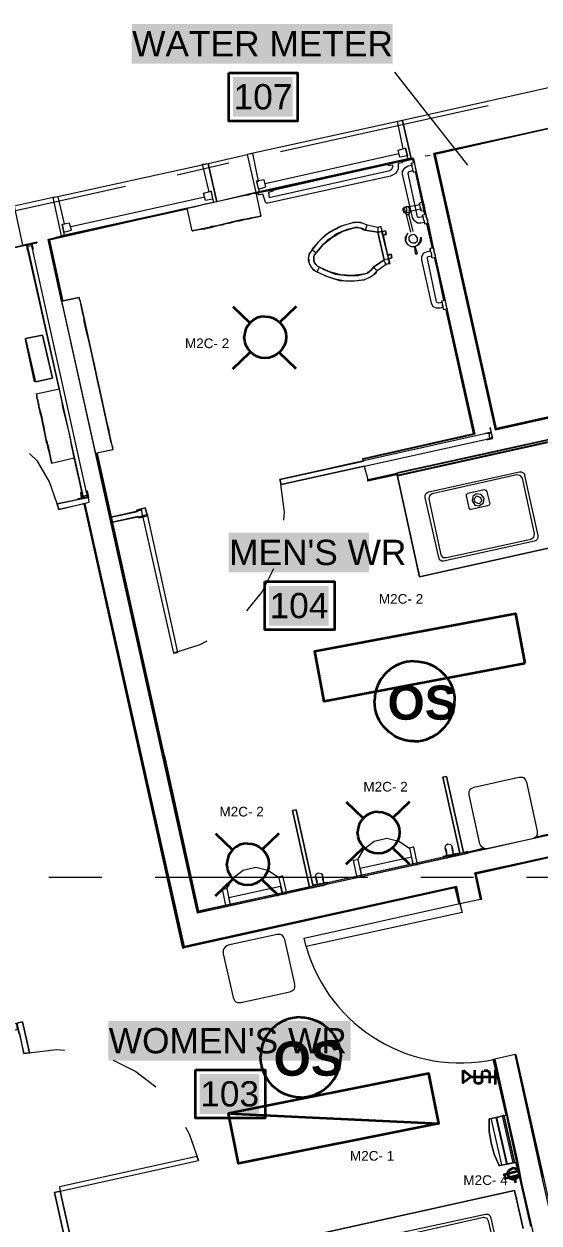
# Model space of a CAD drawing. Header units: millimetres. Extents: x 0.9 to 36.3, y 0.7 to 23.3.
# Drawn here: x 24.374 to 25.585, y 11.626 to 14.446 of the extents above; entities that cross this region are included whole.
import ezdxf

# ---------------------------------------------------------------- set-up
doc = ezdxf.new("R2010")
doc.units = ezdxf.units.MM
for name, color, linetype in [('PDF2_Geometry', 7, 'Continuous'), ('PDF2_Text', 7, 'Continuous'), ('PDF_Text', 7, 'Continuous')]:
    doc.layers.add(name, color=color, linetype=linetype)
doc.layers.add('PDF_Geometry', color=7, linetype='Continuous', true_color=0x777777)
doc.layers.add('PDF_Solid Fills', color=7, linetype='Continuous', true_color=0xffffff)
doc.styles.add('PDF Arial', font='arial.ttf')
doc.styles.add('PDF ArialRoundedMT Bold', font='arialbd.ttf')

msp = doc.modelspace()

# ---------------------------------------------------------------- linework, layer by layer
at = {"layer": 'PDF2_Geometry', "lineweight": 35}
for points in [[(24.8653, 13.7818), (24.9053, 13.7435)], [(25.0137, 13.7818), (24.9737, 13.7435)], [(24.8653, 13.6351), (24.9053, 13.6735)], [(25.0137, 13.6351), (24.9737, 13.6735)], [(25.1318, 12.6167), (25.1717, 12.5784)], [(25.2801, 12.6167), (25.2401, 12.5784)], [(24.8245, 12.5423), (24.8645, 12.504)], [(24.9728, 12.5423), (24.9328, 12.504)], [(25.1318, 12.4701), (25.1717, 12.5084)], [(25.2801, 12.4701), (25.2401, 12.5084)], [(24.8245, 12.3957), (24.8645, 12.434)], [(24.9728, 12.3957), (24.9328, 12.434)], [(25.4337, 11.961), (25.4337, 11.9852)], [(25.4828, 11.9522), (25.4828, 11.9866)], [(25.349, 11.8601), (24.8784, 11.7657), (24.8548, 11.8833), (25.349, 11.8601), (25.3254, 11.9777), (24.8548, 11.8833)], [(25.4256, 11.9698), (25.4828, 11.9698)], [(25.4513, 11.961), (25.4513, 11.9786)], [(25.4645, 11.9844), (25.4557, 11.9844)], [(25.4689, 11.9551), (25.4689, 11.9786)], [(25.4381, 11.9551), (25.4469, 11.9551)], [(25.5004, 11.7398), (25.5356, 11.7489)], [(25.5028, 11.7305), (25.538, 11.7397)], [(25.5304, 11.7209), (25.5263, 11.7366)]]:
    msp.add_lwpolyline(points, dxfattribs=at)
for points in [[(25.5516, 12.9421), (25.08, 12.8528), (25.0577, 12.9707), (25.5293, 13.06)], [(25.4066, 11.9852), (25.4256, 11.9698), (25.4066, 11.9559)]]:
    msp.add_lwpolyline(points, close=True, dxfattribs=at)
for centre, radius, start, end in [((24.9404, 13.7101), 0.0484, 90.0411, 179.9589), ((25.2913, 12.8542), 0.0932, 89.9056, 180.0944), ((25.2904, 12.8551), 0.096, 270.6194, 359.3806), ((25.2068, 12.545), 0.0484, 90.0411, 179.9589), ((24.8995, 12.4706), 0.0484, 90.0411, 179.9589), ((25.0235, 12.0168), 0.0932, 89.9056, 180.0944), ((25.0226, 12.0176), 0.096, 270.6194, 359.3806), ((25.5247, 11.7416), 0.0132, 14.3554, 104.8349)]:
    msp.add_arc(centre, radius, start, end, dxfattribs=at)
for points in [[(24.9403, 13.7585), (24.967, 13.7585), (24.9903, 13.7368), (24.9903, 13.7101)], [(24.9403, 13.6601), (24.9137, 13.6601), (24.892, 13.6835), (24.892, 13.7101)], [(24.9903, 13.7101), (24.9903, 13.6835), (24.967, 13.6601), (24.9403, 13.6601)], [(25.2914, 12.9474), (25.3431, 12.9474), (25.3864, 12.9057), (25.3864, 12.854)], [(25.2914, 12.7591), (25.2398, 12.7591), (25.1981, 12.8024), (25.1981, 12.854)], [(25.2067, 12.5934), (25.2334, 12.5934), (25.2567, 12.5717), (25.2567, 12.5451)], [(25.2067, 12.4951), (25.1801, 12.4951), (25.1584, 12.5184), (25.1584, 12.5451)], [(25.2567, 12.5451), (25.2567, 12.5184), (25.2334, 12.4951), (25.2067, 12.4951)], [(24.8995, 12.519), (24.9262, 12.519), (24.9495, 12.4973), (24.9495, 12.4707)], [(24.8995, 12.4207), (24.8728, 12.4207), (24.8512, 12.444), (24.8512, 12.4707)], [(24.9495, 12.4707), (24.9495, 12.444), (24.9262, 12.4207), (24.8995, 12.4207)], [(25.0237, 12.1099), (25.0753, 12.1099), (25.1186, 12.0683), (25.1186, 12.0166)], [(25.0237, 11.9216), (24.972, 11.9216), (24.9303, 11.9649), (24.9303, 12.0166)], [(25.4381, 11.9551), (25.4352, 11.9559), (25.4337, 11.9581), (25.4337, 11.961)], [(25.4513, 11.961), (25.4505, 11.9581), (25.4491, 11.9559), (25.4462, 11.9551)], [(25.4513, 11.9793), (25.4513, 11.9815), (25.4527, 11.983), (25.4542, 11.9844)], [(25.4637, 11.9844), (25.4659, 11.9837), (25.4674, 11.9815), (25.4681, 11.9793)], [(25.5122, 11.7383), (25.5103, 11.7454), (25.5142, 11.7525), (25.5213, 11.7543)], [(25.5279, 11.729), (25.5207, 11.7272), (25.514, 11.7311), (25.5122, 11.7383)], [(25.5374, 11.7448), (25.5393, 11.7377), (25.535, 11.7309), (25.5279, 11.729)]]:
    msp.add_open_spline(points, degree=3, dxfattribs=at)
at = {"layer": 'PDF_Geometry', "color": 7, "lineweight": 35}
for points in [[(24.8557, 14.3311), (25.0173, 14.3311), (25.0173, 14.2178), (24.8557, 14.2178)], [(24.9404, 13.1345), (25.1037, 13.1345), (25.1037, 13.0212), (24.9404, 13.0212)], [(24.7773, 11.9862), (24.9407, 11.9862), (24.9407, 11.8729), (24.7773, 11.8729)]]:
    msp.add_lwpolyline(points, close=True, dxfattribs=at)
at = {"layer": 'PDF_Geometry', "lineweight": 18}
for points in [[(25.174, 13.4061), (25.1823, 13.3745), (25.469, 13.4378), (25.8606, 13.5244), (26.0589, 12.6378), (26.0173, 12.6295), (26.0289, 12.5812), (26.0689, 12.5895), (26.1789, 12.0962), (26.2273, 12.1062), (26.1173, 12.6012), (26.5139, 12.6895), (26.7322, 11.7045), (26.7856, 11.7162), (26.5606, 12.7245), (26.4023, 13.4345), (26.7639, 13.5145), (26.7489, 13.5844), (26.3873, 13.5028), (26.2039, 14.3344)], [(26.3823, 13.2545), (26.4989, 12.7361), (26.1056, 12.6495), (25.8989, 13.5844), (25.8506, 13.5728), (25.4823, 13.4911), (25.3373, 14.1411), (25.704, 14.2228), (25.684, 14.3128), (25.264, 14.2194), (25.284, 14.1294), (25.289, 14.1311), (25.434, 13.4811), (25.1706, 13.4228), (25.1723, 13.4178)], [(24.5173, 13.3178), (24.7507, 12.2762), (24.7973, 12.2862), (25.3906, 12.4178), (25.399, 12.3778), (25.4473, 12.3878), (25.434, 12.4495), (25.6623, 12.4995), (25.6523, 12.5478), (25.4223, 12.4978), (25.374, 12.4862), (24.7823, 12.3545), (24.4307, 13.9394), (24.4623, 13.9478), (24.4423, 14.0378), (24.3507, 14.0178), (24.3707, 13.9261), (24.3823, 13.9294), (24.3823, 13.9278)], [(24.3823, 13.9261), (24.384, 13.9228)], [(24.514, 13.3361), (24.5157, 13.3328)]]:
    msp.add_lwpolyline(points, dxfattribs=at)
at = {"layer": 'PDF_Geometry', "color": 7, "lineweight": 18}
msp.add_lwpolyline([(25.4173, 14.1144), (25.2456, 14.3328)], dxfattribs=at)
at = {"layer": 'PDF_Geometry', "lineweight": 9}
for points in [[(24.9773, 14.1461), (25.4656, 14.2544)], [(25.2806, 14.1294), (24.919, 14.0494), (25.284, 14.1294), (25.264, 14.2194), (24.899, 14.1394), (24.919, 14.0494), (24.9307, 13.9944)], [(25.419, 14.1594), (25.704, 14.2228), (25.704, 14.2211), (25.3373, 14.1411), (25.4823, 13.4911)], [(25.8973, 13.5861), (25.484, 13.4945), (25.484, 13.4928), (25.4823, 13.4928), (25.339, 14.1411), (25.704, 14.2211), (25.3406, 14.1394), (25.484, 13.4945), (25.484, 13.4928), (25.4823, 13.4928), (25.339, 14.1428)], [(24.9257, 14.0494), (24.919, 14.0478), (25.289, 14.1294), (25.2906, 14.1194), (25.2873, 14.1311)], [(25.289, 14.1294), (25.2623, 14.1244)], [(25.289, 14.1311), (25.2923, 14.1194), (25.284, 14.1178)], [(25.3173, 14.1361), (25.329, 14.1378)], [(24.734, 14.0911), (24.8557, 14.1194)], [(24.959, 14.0561), (25.2306, 14.1161), (24.959, 14.0544)], [(25.264, 14.1228), (25.2873, 14.1278), (25.289, 14.1194)], [(25.3156, 13.9794), (25.3073, 13.9778), (25.299, 13.9778), (25.2923, 13.9828), (25.2873, 13.9911), (25.264, 14.0928), (25.264, 14.0994), (25.269, 14.1078), (25.2773, 14.1128), (25.2856, 14.1144), (25.284, 14.1178), (25.2856, 14.1144), (25.2856, 14.1094), (25.2873, 14.1061), (25.2873, 14.1011), (25.289, 14.0994), (25.289, 14.0978), (25.2956, 14.0994), (25.319, 13.9978), (25.3106, 13.9961)], [(25.3123, 13.9928), (25.304, 13.9911), (25.3006, 13.9911), (25.299, 13.9928), (25.2773, 14.0944), (25.279, 14.0994), (25.2806, 14.0994), (25.2873, 14.1011), (25.289, 14.0994), (25.289, 14.0978)], [(25.2923, 14.1194), (25.2923, 14.1161), (25.294, 14.1111), (25.294, 14.1078), (25.2956, 14.1028), (25.2956, 14.1011), (25.2956, 14.0994)], [(25.294, 14.0994), (25.3156, 13.9978)], [(24.124, 13.9561), (24.6123, 14.0644)], [(24.7573, 14.0128), (24.759, 14.0128), (24.7657, 14.0144), (24.774, 14.0161), (24.7857, 14.0194), (24.8007, 14.0228), (24.8157, 14.0261), (24.8623, 14.0361), (24.8757, 14.0394), (24.8907, 14.0428), (24.9023, 14.0444), (24.9123, 14.0478), (24.9173, 14.0478), (24.919, 14.0494)], [(24.9257, 14.0478), (24.9207, 14.0461)], [(25.3056, 14.0211), (25.279, 14.0161), (25.2723, 14.0161), (25.2673, 14.0144), (25.2673, 14.0128), (25.2656, 14.0128)], [(25.2673, 14.0144), (25.2673, 14.0128), (25.269, 14.0078), (25.269, 14.0044), (25.2706, 14.0011), (25.2756, 14.0028), (25.2823, 14.0044), (25.2806, 14.0061), (25.2806, 14.0111), (25.279, 14.0144), (25.279, 14.0161)], [(25.274, 14.0044), (25.274, 14.0094), (25.2723, 14.0144), (25.2723, 14.0161)], [(25.2806, 14.0061), (25.3073, 14.0111), (25.3073, 14.0078), (25.3073, 14.0111), (25.3056, 14.0161), (25.304, 14.0228), (25.304, 14.0244), (25.3123, 14.0294)], [(25.304, 14.0244), (25.304, 14.0228)], [(24.5823, 13.4445), (24.5423, 13.4361), (24.5423, 13.4378), (24.5423, 13.4395), (24.5423, 13.4411), (24.5407, 13.4428), (24.5407, 13.4461), (24.4657, 13.7844), (24.464, 13.7861), (24.464, 13.7894), (24.464, 13.7911), (24.464, 13.7928), (24.4623, 13.7944), (24.4307, 13.9394), (24.7573, 14.0111), (24.4323, 13.9394), (24.464, 13.7944), (24.4323, 13.9411)], [(24.7573, 14.0111), (24.434, 13.9378), (24.4657, 13.7944)], [(24.769, 13.9594), (24.7573, 14.0128), (24.4907, 13.9528)], [(25.2673, 14.0028), (25.269, 14.0028)], [(25.2706, 14.0028), (25.2723, 13.9978), (25.2823, 13.9561)], [(25.2723, 13.9978), (25.274, 13.9978), (25.279, 13.9978), (25.2806, 13.9994), (25.279, 14.0044)], [(25.289, 13.9578), (25.279, 13.9994)], [(25.3073, 14.0078), (25.3173, 14.0061)], [(25.3106, 13.9944), (25.3106, 13.9961), (25.3106, 13.9944), (25.3123, 13.9928), (25.3123, 13.9878), (25.314, 13.9844), (25.3156, 13.9794), (25.3156, 13.9761), (25.324, 13.9778), (25.3356, 13.9194), (25.329, 13.9178)], [(25.319, 13.9978), (25.319, 13.9961), (25.319, 13.9944), (25.3206, 13.9894), (25.3223, 13.9861), (25.3223, 13.9811), (25.3223, 13.9778), (25.324, 13.9778)], [(25.2156, 13.9611), (25.2156, 13.9578), (25.2156, 13.9611), (25.2156, 13.9644), (25.214, 13.9661), (25.214, 13.9678), (25.214, 13.9694), (25.2056, 13.9678), (25.1806, 13.9728), (25.1656, 13.9794), (25.149, 13.9794), (25.144, 13.9778), (25.1173, 13.9694), (25.0923, 13.9561), (25.0706, 13.9378), (25.0523, 13.9178), (25.0506, 13.9144), (25.044, 13.9044), (25.0423, 13.8911), (25.044, 13.8861), (25.049, 13.8744), (25.059, 13.8644), (25.0623, 13.8628), (25.089, 13.8511), (25.1156, 13.8428), (25.144, 13.8411), (25.1723, 13.8444), (25.174, 13.8444), (25.189, 13.8511), (25.2023, 13.8611), (25.204, 13.8661), (25.2256, 13.8811), (25.234, 13.8828), (25.2323, 13.8828), (25.2323, 13.8844), (25.2323, 13.8861), (25.2323, 13.8878), (25.2306, 13.8911), (25.2306, 13.8944), (25.239, 13.8961), (25.2373, 13.8961), (25.2356, 13.8944), (25.234, 13.8944), (25.2323, 13.8944), (25.2306, 13.8944), (25.229, 13.9028), (25.219, 13.9494), (25.2156, 13.9578), (25.2056, 13.9561), (25.2206, 13.8911), (25.2306, 13.8944), (25.2156, 13.9578), (25.219, 13.9578), (25.2206, 13.9594), (25.2223, 13.9594), (25.224, 13.9594), (25.2256, 13.9511), (25.224, 13.9594)], [(25.1806, 13.9728), (25.169, 13.9778), (25.1573, 13.9794), (25.144, 13.9778), (25.1223, 13.9711), (25.1023, 13.9611), (25.0823, 13.9494), (25.0656, 13.9328), (25.0506, 13.9144), (25.0523, 13.9144), (25.054, 13.9128), (25.0556, 13.9128), (25.0573, 13.9111), (25.059, 13.9094), (25.0606, 13.9078)], [(25.2056, 13.9678), (25.1806, 13.9728), (25.179, 13.9728), (25.179, 13.9711), (25.179, 13.9694), (25.1773, 13.9661), (25.1773, 13.9644), (25.1756, 13.9611), (25.1706, 13.9644), (25.164, 13.9661), (25.159, 13.9678), (25.1523, 13.9678), (25.1473, 13.9661), (25.134, 13.9628), (25.1223, 13.9578), (25.109, 13.9528), (25.099, 13.9444), (25.0873, 13.9378), (25.0773, 13.9278), (25.069, 13.9178), (25.0606, 13.9078), (25.0573, 13.9028), (25.0556, 13.8994), (25.0556, 13.8944), (25.0556, 13.8894), (25.0573, 13.8844), (25.0606, 13.8794), (25.064, 13.8761), (25.069, 13.8744), (25.0923, 13.8628), (25.119, 13.8561), (25.144, 13.8544), (25.119, 13.8561), (25.0923, 13.8628), (25.069, 13.8744), (25.0806, 13.8678), (25.0923, 13.8628), (25.1056, 13.8578), (25.119, 13.8561), (25.1323, 13.8544), (25.1456, 13.8544), (25.159, 13.8544), (25.1723, 13.8578), (25.1456, 13.8544), (25.1723, 13.8578), (25.1773, 13.8594), (25.1723, 13.8578), (25.1456, 13.8544), (25.119, 13.8561), (25.0923, 13.8628), (25.069, 13.8744), (25.064, 13.8761), (25.0606, 13.8794), (25.0573, 13.8844), (25.0556, 13.8894), (25.0556, 13.8944), (25.0556, 13.8994), (25.0573, 13.9028), (25.0606, 13.9078), (25.0773, 13.9278), (25.099, 13.9444), (25.1223, 13.9578), (25.1473, 13.9661), (25.1556, 13.9678), (25.1473, 13.9661), (25.1223, 13.9578), (25.099, 13.9444), (25.0773, 13.9278), (25.0606, 13.9078), (25.0773, 13.9278), (25.099, 13.9444), (25.1223, 13.9578), (25.1473, 13.9661), (25.1556, 13.9678)], [(25.1573, 13.9678), (25.1656, 13.9661)], [(25.204, 13.8661), (25.2256, 13.8811), (25.224, 13.8811), (25.224, 13.8844), (25.2223, 13.8861), (25.2206, 13.8894), (25.2206, 13.8911), (25.1956, 13.8744), (25.1906, 13.8678), (25.1856, 13.8644), (25.1906, 13.8678), (25.1956, 13.8744), (25.2206, 13.8911), (25.2056, 13.9561), (25.1756, 13.9611), (25.1673, 13.9661)], [(25.1756, 13.9611), (25.1673, 13.9644), (25.1756, 13.9611), (25.2056, 13.9561)], [(25.214, 13.9694), (25.2056, 13.9678), (25.2056, 13.9661), (25.2056, 13.9644), (25.2056, 13.9628), (25.2056, 13.9594), (25.2056, 13.9561), (25.2156, 13.9578)], [(25.314, 13.9844), (25.314, 13.9861)], [(25.3156, 13.9778), (25.3156, 13.9761)], [(25.3206, 13.9761), (25.334, 13.9178)], [(24.3807, 13.9294), (24.3807, 13.9278), (24.3823, 13.9278), (24.3807, 13.9278), (24.404, 13.9328), (24.404, 13.9311), (24.3923, 13.9294), (24.3957, 13.9161), (24.394, 13.9161)], [(25.2756, 13.9528), (25.2723, 13.9461), (25.2706, 13.9361), (25.2756, 13.9278), (25.284, 13.9228), (25.2923, 13.9228), (25.294, 13.9061), (25.2956, 13.9044)], [(24.3823, 13.9294), (24.3823, 13.9278), (24.004, 13.8444)], [(24.3923, 13.9294), (24.3807, 13.9261), (24.369, 13.9244), (24.3807, 13.9261), (24.3823, 13.9261), (24.3807, 13.9261), (24.0074, 13.8428)], [(24.4023, 13.5761), (24.4573, 13.5878), (24.384, 13.9144), (24.3823, 13.9144), (24.3807, 13.9261), (24.369, 13.9244), (24.3807, 13.9261), (24.3807, 13.9278), (24.369, 13.9244), (24.3807, 13.9278), (24.3907, 13.9294)], [(24.3807, 13.9278), (24.369, 13.9244), (24.3807, 13.9278)], [(24.3823, 13.9228), (24.3823, 13.9261), (24.3823, 13.9228), (24.5123, 13.3361), (24.5223, 13.3378), (24.3923, 13.9244), (24.3823, 13.9228), (24.384, 13.9228), (24.3823, 13.9261)], [(24.3823, 13.9144), (24.4557, 13.5878)], [(25.0506, 13.9144), (25.0456, 13.9061), (25.0423, 13.8961)], [(25.2923, 13.9228), (25.2923, 13.9228)], [(25.2923, 13.9228), (25.294, 13.9228), (25.2923, 13.9228)], [(25.294, 13.9228), (25.294, 13.9228)], [(25.294, 13.9228), (25.294, 13.9228)], [(25.299, 13.9061), (25.299, 13.9061)], [(25.359, 13.7794), (25.3523, 13.7778), (25.344, 13.7778), (25.3356, 13.7811), (25.3323, 13.7894), (25.309, 13.8911), (25.309, 13.8994), (25.314, 13.9078), (25.3223, 13.9111), (25.329, 13.9128), (25.329, 13.9161), (25.329, 13.9178), (25.329, 13.9161), (25.329, 13.9128), (25.3306, 13.9094), (25.3323, 13.9044), (25.3323, 13.9011), (25.3323, 13.8978), (25.334, 13.8961), (25.3406, 13.8978), (25.364, 13.7961), (25.3556, 13.7944), (25.3573, 13.7911), (25.3573, 13.7878), (25.359, 13.7828), (25.359, 13.7794), (25.3606, 13.7761), (25.3606, 13.7744), (25.3606, 13.7761), (25.3606, 13.7778)], [(25.3356, 13.9194), (25.3373, 13.9178), (25.3373, 13.9144), (25.3373, 13.9111), (25.339, 13.9061), (25.3406, 13.9028), (25.3406, 13.8994), (25.3406, 13.8978)], [(25.044, 13.8928), (25.044, 13.8861), (25.0456, 13.8794)], [(25.0473, 13.8761), (25.054, 13.8678), (25.0623, 13.8628), (25.064, 13.8644), (25.0656, 13.8678), (25.0656, 13.8694), (25.0673, 13.8711), (25.069, 13.8744)], [(25.1723, 13.8578), (25.1773, 13.8594), (25.1823, 13.8611), (25.1873, 13.8644), (25.1923, 13.8694), (25.1956, 13.8744), (25.1973, 13.8728), (25.199, 13.8711), (25.2006, 13.8694), (25.2023, 13.8678), (25.204, 13.8661), (25.1956, 13.8561)], [(25.2206, 13.8911), (25.2306, 13.8944), (25.234, 13.8828), (25.2256, 13.8811)], [(25.3573, 13.7911), (25.349, 13.7894), (25.3456, 13.7911), (25.344, 13.7928), (25.3223, 13.8944), (25.3223, 13.8978), (25.324, 13.8994), (25.3323, 13.9011), (25.3323, 13.8978), (25.334, 13.8961)], [(25.339, 13.8978), (25.3606, 13.7961)], [(25.1856, 13.8494), (25.174, 13.8444), (25.1506, 13.8411), (25.129, 13.8411), (25.1056, 13.8461), (25.084, 13.8528), (25.0623, 13.8628)], [(24.5073, 13.7894), (24.504, 13.8028), (24.504, 13.8011), (24.504, 13.7994), (24.504, 13.7978), (24.5057, 13.7961), (24.5057, 13.7928), (24.5807, 13.4545), (24.5823, 13.4528), (24.5823, 13.4495), (24.5823, 13.4478), (24.5823, 13.4461), (24.584, 13.4445), (24.5807, 13.4578)], [(25.364, 13.7961), (25.364, 13.7928), (25.3656, 13.7894), (25.3656, 13.7844), (25.3673, 13.7811), (25.3673, 13.7778), (25.3673, 13.7761)], [(24.579, 13.4611), (24.5073, 13.7878)], [(25.419, 13.4778), (25.1706, 13.4228), (25.1706, 13.4245), (25.4306, 13.4828), (25.4323, 13.4811), (25.4306, 13.4828), (25.3656, 13.7761)], [(25.359, 13.7828), (25.3573, 13.7844)], [(25.3606, 13.7744), (25.3673, 13.7761), (25.434, 13.4811)], [(24.399, 13.6044), (24.3773, 13.7044), (24.399, 13.6044)], [(24.3957, 13.6194), (24.3807, 13.6894), (24.3957, 13.6194)], [(24.549, 13.5961), (24.5373, 13.6528), (24.549, 13.5961)], [(24.439, 13.4128), (24.4923, 13.4261), (24.4923, 13.4278), (24.4907, 13.4328), (24.489, 13.4428), (24.4857, 13.4545), (24.484, 13.4678), (24.4807, 13.4828), (24.469, 13.5294), (24.4657, 13.5444), (24.464, 13.5578), (24.4607, 13.5711), (24.459, 13.5794), (24.4573, 13.5861), (24.4573, 13.5878)], [(25.4823, 13.4928), (25.8989, 13.5844), (25.4823, 13.4928)], [(25.8989, 13.5844), (25.509, 13.4978)], [(25.8839, 13.4211), (25.8606, 13.5244), (25.8606, 13.5194), (25.8606, 13.5244), (25.8606, 13.5194), (25.8606, 13.5244), (25.8823, 13.4211), (25.8606, 13.5244), (25.2506, 13.3895), (25.304, 13.1461), (25.2506, 13.3895), (25.2556, 13.3911), (25.8539, 13.5228), (25.469, 13.4378)], [(25.174, 13.4061), (24.979, 13.3628), (25.469, 13.4711), (25.4673, 13.4845), (24.9757, 13.3745), (24.979, 13.3628), (24.9757, 13.3745), (25.1723, 13.4178)], [(25.1706, 13.4228), (25.4323, 13.4811), (25.1706, 13.4228)], [(24.4523, 13.3178), (24.434, 13.3695), (24.4057, 13.4178), (24.3873, 13.4361)], [(24.5157, 13.3328), (24.514, 13.3361), (24.5123, 13.3361), (24.4923, 13.4261), (24.5123, 13.3311)], [(24.584, 13.4445), (24.5423, 13.4361), (24.7007, 12.7245), (24.7823, 12.3578), (24.7823, 12.3562), (25.4173, 12.4962), (25.4173, 12.4995), (25.4173, 12.4978)], [(24.5457, 13.4361), (24.7057, 12.7145)], [(25.1706, 13.4228), (25.1706, 13.4228)], [(25.2506, 13.3861), (25.1823, 13.3711), (25.1823, 13.3728), (25.2506, 13.3878), (25.1823, 13.3728), (25.1823, 13.3745), (25.2356, 13.3861)], [(25.2506, 13.3895), (25.2506, 13.3845), (25.2506, 13.3895)], [(25.2556, 13.3845), (25.2506, 13.3845), (25.2556, 13.3845)], [(25.389, 12.4162), (24.749, 12.2745), (24.749, 12.2728), (24.7473, 12.2728), (24.5157, 13.3178), (24.4557, 13.3045), (24.5273, 13.3211), (24.5257, 13.3328), (24.4523, 13.3178), (24.4557, 13.3045), (24.4523, 13.3178), (24.5007, 13.3278), (24.5007, 13.3295), (24.509, 13.3311), (24.5073, 13.3445), (24.509, 13.3445), (24.5107, 13.3311), (24.524, 13.3345)], [(24.5207, 13.3461), (24.524, 13.3345), (24.5107, 13.3311), (24.509, 13.3445), (24.5073, 13.3445), (24.509, 13.3311), (24.5007, 13.3295), (24.5007, 13.3278), (24.5257, 13.3328), (24.5223, 13.3478), (24.5207, 13.3478), (24.5223, 13.3478), (24.5257, 13.3328)], [(24.9773, 13.3628), (24.9856, 13.2978), (24.984, 13.2795)], [(25.3906, 12.4178), (24.7507, 12.2762), (24.5173, 13.3178), (24.749, 12.2745), (24.5173, 13.3178)], [(25.4273, 13.3245), (25.434, 13.3145), (25.444, 13.3128), (25.454, 13.3195), (25.4556, 13.3311)], [(24.6423, 13.2878), (24.5823, 13.2745), (24.6523, 13.2895), (24.6507, 13.3028), (24.579, 13.2861), (24.5823, 13.2745), (24.579, 13.2861), (24.6407, 13.2995)], [(24.639, 13.3028), (24.659, 13.3078), (24.639, 13.3028)], [(24.6423, 13.2878), (24.644, 13.2845), (24.6423, 13.2878)], [(24.644, 13.2845), (24.664, 13.2895), (24.644, 13.2845)], [(24.804, 12.9945), (24.7873, 12.9861), (24.7257, 12.9661), (24.7357, 12.9678), (24.664, 13.2928), (24.6523, 13.2895), (24.7257, 12.9661)], [(24.9607, 13.1645), (24.934, 13.1111), (24.8973, 13.0661)], [(25.299, 13.1661), (25.3023, 13.1561), (25.299, 13.1661)], [(24.704, 12.7245), (24.784, 12.3595), (24.704, 12.7245), (24.7007, 12.7245)], [(25.5773, 12.5345), (25.6506, 12.5512), (25.6506, 12.5495), (25.6523, 12.5478), (25.569, 12.5295)], [(25.159, 12.4812), (25.174, 12.5062), (25.1973, 12.5245), (25.2273, 12.5312), (25.2556, 12.5245), (25.2806, 12.5078)], [(25.0456, 12.4162), (24.784, 12.3595), (25.4173, 12.4995), (25.4073, 12.4978)], [(25.364, 12.5078), (25.3656, 12.5145), (25.3706, 12.5178), (25.3773, 12.5162), (25.3806, 12.5112), (25.3806, 12.5095), (25.3823, 12.5028), (25.3823, 12.4995), (25.384, 12.4928), (25.3823, 12.4995), (25.3806, 12.5062), (25.3806, 12.5112)], [(25.399, 12.4962), (25.3923, 12.4945)], [(25.3923, 12.4945), (25.3923, 12.4945)], [(25.3923, 12.4945), (25.3923, 12.4945)], [(25.399, 12.4928), (25.4073, 12.4945)], [(25.399, 12.4928), (25.399, 12.4928)], [(25.4073, 12.4945), (25.4073, 12.4945)], [(25.4556, 12.5078), (25.4256, 12.4995), (25.4173, 12.4978), (25.424, 12.4995), (25.459, 12.5062), (25.424, 12.4995)], [(25.4656, 12.5062), (25.424, 12.4978), (25.424, 12.4995), (25.419, 12.4978)], [(25.4223, 12.4978), (25.419, 12.4962)], [(25.4473, 12.3878), (25.449, 12.3878), (25.4506, 12.3878), (25.4373, 12.4478), (25.6423, 12.4945), (25.6423, 12.4928), (25.4373, 12.4462), (25.4373, 12.4478), (25.6423, 12.4945), (25.4356, 12.4495), (25.4373, 12.4478)], [(25.399, 12.4912), (25.394, 12.4912), (25.3923, 12.4895), (25.389, 12.4895), (25.3856, 12.4895), (25.3823, 12.4878), (25.3773, 12.4878), (25.3723, 12.4862), (25.369, 12.4845), (25.3656, 12.4845), (25.3623, 12.4845), (25.3606, 12.4828), (25.089, 12.4228), (25.0873, 12.4228), (25.084, 12.4212), (25.0806, 12.4212), (25.0773, 12.4195), (25.0723, 12.4195), (25.069, 12.4178), (25.064, 12.4178), (25.0606, 12.4162), (25.059, 12.4162), (25.0573, 12.4162), (25.054, 12.4145), (25.0456, 12.4128), (24.7823, 12.3545)], [(25.3606, 12.4862), (25.0873, 12.4262)], [(25.3673, 12.4895), (25.364, 12.4895), (25.3623, 12.4878), (25.3606, 12.4878), (25.359, 12.4878), (25.3606, 12.4878), (25.3623, 12.4878), (25.364, 12.4895), (25.3673, 12.4895), (25.369, 12.4895)], [(25.394, 12.4912), (25.394, 12.4912)], [(25.394, 12.4912), (25.394, 12.4912)], [(24.4323, 12.4395), (24.5573, 12.4395)], [(24.6823, 12.4395), (25.1823, 12.4395)], [(24.8507, 12.4128), (24.8657, 12.4378), (24.889, 12.4562), (24.919, 12.4628), (24.9473, 12.4562), (24.9723, 12.4395)], [(25.059, 12.4412), (25.0606, 12.4462), (25.0656, 12.4495), (25.0723, 12.4478), (25.0756, 12.4445), (25.0756, 12.4412), (25.0773, 12.4345), (25.0773, 12.4312), (25.079, 12.4262), (25.0773, 12.4312), (25.0756, 12.4395), (25.0756, 12.4428), (25.0756, 12.4445)], [(25.3073, 12.4395), (25.4306, 12.4395)], [(25.4356, 12.4495), (25.449, 12.3878), (25.4356, 12.4495)], [(25.5556, 12.4395), (26.0556, 12.4395)], [(25.0556, 12.4195), (25.054, 12.4178)], [(25.064, 12.4212), (25.059, 12.4212), (25.0573, 12.4212), (25.0556, 12.4195), (25.0573, 12.4212), (25.059, 12.4212), (25.064, 12.4212), (25.064, 12.4228), (25.064, 12.4212), (25.059, 12.4212), (25.0573, 12.4212), (25.0556, 12.4195), (25.0573, 12.4212), (25.059, 12.4212), (25.064, 12.4212), (25.0673, 12.4228), (25.0706, 12.4245), (25.074, 12.4245), (25.0756, 12.4245), (25.0773, 12.4245)], [(25.0556, 12.4195), (25.0556, 12.4195)], [(25.0556, 12.4195), (25.0556, 12.4195)], [(25.0656, 12.4228), (25.0673, 12.4228), (25.069, 12.4228), (25.0706, 12.4245), (25.0756, 12.4245), (25.079, 12.4262), (25.084, 12.4262), (25.0856, 12.4262), (25.0873, 12.4278), (25.0856, 12.4262), (25.084, 12.4262), (25.079, 12.4262)], [(25.399, 12.3778), (25.3973, 12.3762), (25.3873, 12.4145), (25.389, 12.4145), (25.389, 12.4162), (25.3973, 12.3762)], [(25.389, 12.4162), (25.3973, 12.3762), (25.389, 12.4162)], [(25.3973, 12.3762), (25.3973, 12.3762)], [(24.3257, 12.1095), (24.3307, 12.0878), (24.344, 12.0912), (24.344, 12.0928), (24.3573, 12.0962), (24.3707, 12.0995), (24.3873, 12.0262), (24.3707, 12.0995), (24.3573, 12.0962), (24.374, 12.0245), (24.3873, 12.0262), (24.374, 12.0245), (24.364, 12.0728), (24.3623, 12.0712), (24.3607, 12.0812), (24.3473, 12.0778), (24.3473, 12.0795), (24.359, 12.0812), (24.3573, 12.0945)], [(24.3857, 12.0262), (24.4507, 12.0345), (24.469, 12.0328)], [(25.6506, 11.4745), (25.5923, 11.7329), (25.529, 12.0228), (25.5306, 12.0228), (25.594, 11.7329), (25.5306, 12.0228), (25.5956, 11.7329), (25.6356, 11.5545), (25.724, 11.5745), (25.724, 11.5729), (25.724, 11.5712), (25.634, 11.5512), (25.724, 11.5712)], [(25.5306, 12.0228), (25.5306, 12.0228)], [(24.584, 12.0095), (24.6373, 11.9828), (24.684, 11.9462)], [(25.5073, 11.8795), (25.4773, 12.0112), (25.479, 12.0112), (25.5106, 11.8695), (25.509, 11.8795), (25.5323, 11.7695), (25.5223, 11.7679), (25.509, 11.7645), (25.4923, 11.7612), (25.5323, 11.7695), (25.5306, 11.7795)], [(25.479, 12.0112), (25.4806, 12.0112), (25.5123, 11.8695), (25.5323, 11.7795), (25.544, 11.7212), (25.5306, 11.7795), (25.5323, 11.7795), (25.5306, 11.7795), (25.5323, 11.7795), (25.5306, 11.7795), (25.5106, 11.8695)], [(25.4973, 11.7629), (25.4723, 11.8729)], [(25.509, 11.7645), (25.484, 11.8745)], [(25.5106, 11.7645), (25.4856, 11.8745)], [(25.524, 11.7679), (25.499, 11.8779)], [(24.754, 11.8512), (24.7623, 11.8362), (24.784, 11.7729), (24.7807, 11.7829), (24.4573, 11.7112), (24.459, 11.7012), (24.784, 11.7729)], [(25.5656, 11.6179), (25.5423, 11.7212), (25.5306, 11.7695)], [(25.5606, 11.6479), (25.544, 11.7212), (25.5673, 11.6179), (25.544, 11.7212), (25.5323, 11.7679)], [(24.284, 11.2529), (24.5323, 11.3079), (24.284, 11.2529), (24.5323, 11.3095), (24.4457, 11.6979), (24.459, 11.7012), (24.5457, 11.3112), (24.589, 11.3195), (24.5457, 11.3112), (24.589, 11.3212)], [(24.564, 11.2295), (24.459, 11.7012), (24.4457, 11.6979), (24.5507, 11.2262), (24.564, 11.2295), (24.5507, 11.2262)], [(25.5323, 11.6829), (25.529, 11.6929), (25.5323, 11.6829)], [(25.504, 11.4962), (25.4723, 11.6379), (25.4706, 11.6412), (25.469, 11.6429), (25.4673, 11.6445), (25.4656, 11.6462), (25.4623, 11.6462), (25.459, 11.6462), (25.2456, 11.5995)]]:
    msp.add_lwpolyline(points, dxfattribs=at)
at = {"layer": 'PDF_Geometry', "lineweight": 13}
for points in [[(25.284, 14.1294), (25.2773, 14.1278), (25.2706, 14.1544), (25.2656, 14.1528), (25.2523, 14.2178), (25.264, 14.2194)], [(24.919, 14.0494), (24.9273, 14.0511), (24.9207, 14.0761), (24.9257, 14.0761), (24.9123, 14.1411), (24.899, 14.1394)], [(24.9407, 14.0711), (25.2556, 14.1411)], [(24.8273, 14.0278), (24.8207, 14.0261), (24.814, 14.0528), (24.809, 14.0511), (24.794, 14.1161), (24.8073, 14.1178)], [(24.4623, 13.9478), (24.469, 13.9494), (24.464, 13.9744), (24.469, 13.9761), (24.454, 14.0394), (24.4423, 14.0378)], [(24.484, 13.9694), (24.799, 14.0394)]]:
    msp.add_lwpolyline(points, dxfattribs=at)
at = {"layer": 'PDF_Geometry', "lineweight": 18}
for points in [[(24.8073, 14.1178), (24.899, 14.1394), (24.919, 14.0494), (24.8273, 14.0278)], [(25.5923, 11.7329), (25.529, 12.0228), (25.4806, 12.0112), (25.544, 11.7212), (25.604, 11.4579), (25.6523, 11.4679)]]:
    msp.add_lwpolyline(points, close=True, dxfattribs=at)
at = {"layer": 'PDF_Geometry', "lineweight": 13}
for points in [[(25.2573, 14.1328), (25.254, 14.1494), (25.2706, 14.1544), (25.2756, 14.1361)], [(24.9423, 14.0628), (24.939, 14.0794), (24.9207, 14.0761), (24.9257, 14.0578)], [(24.8007, 14.0311), (24.7957, 14.0478), (24.814, 14.0528), (24.8173, 14.0344)], [(24.4857, 13.9611), (24.4807, 13.9778), (24.464, 13.9744), (24.4673, 13.9561)], [(25.404, 12.3562), (25.0373, 12.2762), (25.0323, 12.2962), (25.399, 12.3778)]]:
    msp.add_lwpolyline(points, close=True, dxfattribs=at)
at = {"layer": 'PDF_Geometry', "lineweight": 9}
for points in [[(24.8073, 14.1178), (24.8273, 14.0278), (24.4623, 13.9478), (24.4423, 14.0378)], [(24.959, 14.0561), (24.959, 14.0528), (24.949, 14.0494), (24.9507, 14.0378), (25.234, 14.1011), (25.2356, 14.1028), (25.2373, 14.1028), (25.239, 14.1044), (25.2406, 14.1078), (25.2406, 14.1094), (25.2423, 14.1111), (25.2406, 14.1144), (25.2306, 14.1128), (25.2306, 14.1161), (25.2623, 14.1244), (25.264, 14.1194), (25.254, 14.1178), (25.254, 14.1161), (25.254, 14.1111), (25.254, 14.1044), (25.2506, 14.0994), (25.2473, 14.0944), (25.2423, 14.0911), (25.2356, 14.0878), (24.9473, 14.0244), (24.9457, 14.0244), (24.944, 14.0244), (24.9423, 14.0261), (24.9407, 14.0278), (24.9407, 14.0294), (24.9357, 14.0461), (24.9273, 14.0444), (24.9257, 14.0444), (24.9257, 14.0494)], [(25.3173, 13.9978), (25.2956, 14.0994)], [(25.3123, 14.0294), (25.3123, 14.0278), (25.314, 14.0211), (25.3156, 14.0144), (25.3156, 14.0094), (25.3173, 14.0061), (25.3156, 14.0094), (25.3156, 14.0144), (25.314, 14.0211), (25.3123, 14.0278)], [(24.874, 13.9828), (24.8273, 13.9711), (24.8123, 13.9678), (24.799, 13.9644), (24.7857, 13.9628), (24.7773, 13.9611), (24.7707, 13.9594), (24.769, 13.9594), (24.7707, 13.9594), (24.7773, 13.9611), (24.7857, 13.9628), (24.799, 13.9644), (24.8123, 13.9678), (24.8273, 13.9711), (24.874, 13.9828), (24.889, 13.9861), (24.9023, 13.9878), (24.914, 13.9911), (24.924, 13.9928), (24.929, 13.9944), (24.9307, 13.9944), (24.929, 13.9944), (24.924, 13.9928), (24.914, 13.9911), (24.9023, 13.9878), (24.889, 13.9861), (24.874, 13.9828), (24.884, 13.9844), (24.8923, 13.9861), (24.9007, 13.9878), (24.9057, 13.9894), (24.909, 13.9894), (24.9107, 13.9911), (24.909, 13.9894), (24.9057, 13.9894), (24.9007, 13.9878), (24.8923, 13.9861), (24.884, 13.9844), (24.874, 13.9828), (24.8273, 13.9711), (24.8173, 13.9694), (24.809, 13.9678), (24.8007, 13.9661), (24.794, 13.9644), (24.7907, 13.9644), (24.789, 13.9628), (24.7907, 13.9644), (24.794, 13.9644), (24.8007, 13.9661), (24.809, 13.9678), (24.8173, 13.9694), (24.8273, 13.9711)], [(24.8573, 13.9778), (24.874, 13.9828), (24.8807, 13.9828), (24.8873, 13.9844), (24.8923, 13.9861), (24.8973, 13.9878), (24.899, 13.9878), (24.9007, 13.9878), (24.899, 13.9878), (24.894, 13.9861), (24.889, 13.9861), (24.884, 13.9844), (24.8773, 13.9828)], [(25.2656, 14.0128), (25.2656, 14.0111), (25.2656, 14.0078), (25.2673, 14.0044), (25.2673, 14.0028), (25.2673, 14.0044), (25.2656, 14.0078), (25.2656, 14.0111)], [(25.274, 14.0044), (25.2723, 14.0028), (25.2706, 14.0028), (25.2723, 14.0028)], [(24.844, 13.9744), (24.8273, 13.9711), (24.8207, 13.9694), (24.814, 13.9694), (24.809, 13.9678), (24.804, 13.9661), (24.8007, 13.9661), (24.8023, 13.9661), (24.8057, 13.9678), (24.8107, 13.9678), (24.8173, 13.9694), (24.824, 13.9711)], [(24.854, 13.9778), (24.834, 13.9728), (24.8473, 13.9761), (24.8673, 13.9811)], [(25.1656, 13.9661), (25.1573, 13.9678)], [(25.3356, 13.9178), (25.3223, 13.9778)], [(24.3807, 13.9261), (24.3923, 13.9294), (24.394, 13.9161), (24.3957, 13.9161), (24.3923, 13.9294), (24.404, 13.9311), (24.404, 13.9328), (24.3807, 13.9278), (24.3823, 13.9144), (24.384, 13.9144)], [(25.219, 13.9494), (25.2256, 13.9511), (25.224, 13.9511), (25.2223, 13.9511), (25.2206, 13.9494)], [(25.299, 13.9428), (25.2956, 13.9478), (25.2906, 13.9511), (25.284, 13.9494), (25.279, 13.9444), (25.279, 13.9378), (25.2823, 13.9328), (25.2873, 13.9311), (25.294, 13.9311), (25.299, 13.9361)], [(24.3807, 13.9261), (24.3823, 13.9144), (24.384, 13.9144), (24.3823, 13.9144)], [(25.229, 13.9028), (25.2306, 13.9028), (25.2323, 13.9028), (25.234, 13.9028), (25.2356, 13.9044), (25.2373, 13.9044)], [(25.2373, 13.9044), (25.239, 13.8961)], [(25.2973, 13.9061), (25.299, 13.9061), (25.2973, 13.9061), (25.2956, 13.9044), (25.2973, 13.9061), (25.299, 13.9061), (25.2973, 13.9061), (25.294, 13.9061)], [(25.3623, 13.7961), (25.339, 13.8978)], [(25.1806, 13.8594), (25.184, 13.8628)], [(24.504, 13.8028), (24.4623, 13.7944)], [(24.5073, 13.7878), (24.579, 13.4611), (24.574, 13.4828), (24.574, 13.4895), (24.5723, 13.4961), (24.5707, 13.5028), (24.569, 13.5078), (24.564, 13.5311), (24.5623, 13.5378), (24.5607, 13.5444), (24.559, 13.5511), (24.559, 13.5561), (24.529, 13.6911), (24.5273, 13.6978), (24.5257, 13.7044), (24.524, 13.7111), (24.5223, 13.7161), (24.5173, 13.7394), (24.5157, 13.7461), (24.5157, 13.7528), (24.514, 13.7594), (24.5123, 13.7644)], [(25.4323, 13.4811), (25.3673, 13.7761)], [(24.4407, 13.6128), (24.4173, 13.7144), (24.3773, 13.7061), (24.4007, 13.6044), (24.4407, 13.6128), (24.4007, 13.6044), (24.3773, 13.7061), (24.4173, 13.7144)], [(24.3807, 13.6894), (24.3807, 13.6928), (24.3807, 13.6944), (24.3807, 13.6928)], [(24.3973, 13.6144), (24.3973, 13.6161), (24.3957, 13.6194), (24.3973, 13.6161)], [(24.4257, 13.4711), (24.4157, 13.5178), (24.4123, 13.5328), (24.409, 13.5461), (24.4073, 13.5578), (24.404, 13.5678), (24.404, 13.5728), (24.4023, 13.5761), (24.404, 13.5728), (24.404, 13.5678), (24.4073, 13.5578), (24.409, 13.5461), (24.4123, 13.5328), (24.4157, 13.5178), (24.4257, 13.4711), (24.429, 13.4561), (24.4323, 13.4428), (24.4357, 13.4311), (24.4373, 13.4211), (24.439, 13.4161), (24.439, 13.4128), (24.439, 13.4161), (24.4373, 13.4211), (24.4357, 13.4311), (24.4323, 13.4428), (24.429, 13.4561), (24.4257, 13.4711), (24.4273, 13.4611), (24.4307, 13.4528), (24.4323, 13.4445), (24.434, 13.4395), (24.434, 13.4345), (24.434, 13.4395), (24.4323, 13.4445), (24.4307, 13.4528), (24.4273, 13.4611), (24.4257, 13.4711), (24.4157, 13.5178), (24.414, 13.5278), (24.4123, 13.5361), (24.409, 13.5444), (24.409, 13.5494), (24.4073, 13.5544), (24.409, 13.5494), (24.409, 13.5444), (24.4123, 13.5361), (24.414, 13.5278), (24.4157, 13.5178)], [(24.419, 13.5011), (24.4157, 13.5178), (24.414, 13.5244), (24.4123, 13.5311), (24.4123, 13.5361), (24.4107, 13.5411), (24.4107, 13.5444), (24.409, 13.5444), (24.4107, 13.5428), (24.4107, 13.5394), (24.4123, 13.5344), (24.414, 13.5278), (24.4157, 13.5211)], [(24.4223, 13.4911), (24.4173, 13.5111), (24.4207, 13.4978), (24.424, 13.4778)], [(25.2556, 13.3911), (25.2506, 13.3895), (25.8606, 13.5244), (25.8539, 13.5228)], [(25.2556, 13.3845), (25.2506, 13.3845), (25.8606, 13.5194), (25.8556, 13.5178), (25.2556, 13.3845), (25.8556, 13.5178), (25.8606, 13.5194), (25.2506, 13.3845)], [(25.469, 13.4378), (25.8539, 13.5228), (25.8606, 13.5244)], [(24.4223, 13.4878), (24.4257, 13.4711), (24.4273, 13.4645), (24.429, 13.4578), (24.4307, 13.4528), (24.4307, 13.4478), (24.4323, 13.4461), (24.4323, 13.4445), (24.4307, 13.4461), (24.4307, 13.4495), (24.429, 13.4545), (24.429, 13.4611), (24.4273, 13.4678)], [(25.4756, 13.4728), (25.4623, 13.4695), (25.4623, 13.4678), (25.4756, 13.4711), (25.4706, 13.4961), (25.469, 13.4961), (25.4723, 13.4861), (25.459, 13.4828), (25.4723, 13.4845)], [(24.7023, 12.7245), (24.544, 13.4361)], [(25.2506, 13.3845), (25.2506, 13.3895)], [(25.2506, 13.3845), (25.2506, 13.3895)], [(25.574, 13.2295), (25.3606, 13.1828), (25.359, 13.1828), (25.3556, 13.1828), (25.354, 13.1845), (25.3506, 13.1861), (25.3506, 13.1878), (25.349, 13.1911), (25.3173, 13.3328), (25.3173, 13.3361), (25.3173, 13.3378), (25.319, 13.3411), (25.3206, 13.3428), (25.3223, 13.3445), (25.3256, 13.3461), (25.539, 13.3928), (25.5406, 13.3928), (25.544, 13.3928), (25.5456, 13.3911), (25.549, 13.3895), (25.5506, 13.3878), (25.5506, 13.3845), (25.5823, 13.2428), (25.5823, 13.2395), (25.5823, 13.2378), (25.5806, 13.2345), (25.579, 13.2328), (25.5773, 13.2311)], [(25.5456, 13.3778), (25.5406, 13.3845), (25.5323, 13.3861), (25.334, 13.3411), (25.3273, 13.3361), (25.3256, 13.3295), (25.354, 13.1978), (25.359, 13.1911), (25.3673, 13.1911), (25.5656, 13.2345), (25.5723, 13.2395), (25.574, 13.2478)], [(24.5157, 13.3328), (24.5107, 13.3311), (24.509, 13.3445), (24.5073, 13.3445), (24.509, 13.3311), (24.5007, 13.3295), (24.5007, 13.3278), (24.5007, 13.3295), (24.509, 13.3311), (24.5073, 13.3445), (24.509, 13.3445), (24.5107, 13.3311)], [(25.8956, 13.3611), (25.9139, 13.2811), (25.304, 13.1461), (25.9139, 13.2811)], [(25.4556, 13.3511), (25.4606, 13.3495), (25.4623, 13.3461), (25.469, 13.3178), (25.4673, 13.3145), (25.464, 13.3128), (25.4256, 13.3045), (25.4223, 13.3045), (25.4206, 13.3078), (25.414, 13.3361), (25.414, 13.3395), (25.4173, 13.3428)], [(25.4556, 13.3311), (25.449, 13.3395), (25.4373, 13.3411), (25.429, 13.3345), (25.4273, 13.3245), (25.434, 13.3145), (25.444, 13.3128), (25.454, 13.3195)], [(24.514, 13.3328), (24.5123, 13.3361)], [(25.439, 13.3361), (25.4473, 13.3328), (25.4506, 13.3245), (25.444, 13.3178), (25.434, 13.3211), (25.4323, 13.3295)], [(24.639, 13.3028), (24.6407, 13.2995)], [(24.659, 13.3078), (24.664, 13.2895)], [(25.4073, 12.4978), (25.3673, 12.6762), (25.359, 12.6745), (25.399, 12.4962), (25.359, 12.6745), (25.3673, 12.6762)], [(25.4323, 12.6512), (25.5373, 12.6745), (25.5406, 12.6745), (25.5456, 12.6745), (25.549, 12.6728), (25.5523, 12.6695), (25.554, 12.6662), (25.5556, 12.6628), (25.5806, 12.5478), (25.5806, 12.5445), (25.5806, 12.5395), (25.579, 12.5362), (25.5756, 12.5328), (25.5723, 12.5312), (25.569, 12.5295), (25.4656, 12.5062), (25.4606, 12.5062), (25.4573, 12.5062), (25.454, 12.5078), (25.4506, 12.5112), (25.4473, 12.5145), (25.4456, 12.5178), (25.4206, 12.6328), (25.4206, 12.6362), (25.4206, 12.6412), (25.4223, 12.6445), (25.4256, 12.6478), (25.429, 12.6495)], [(25.054, 12.4178), (25.014, 12.5978), (25.0056, 12.5962), (25.0456, 12.4162), (25.0056, 12.5962), (25.014, 12.5978)], [(25.574, 12.5328), (25.6506, 12.5495)], [(25.299, 12.4695), (25.2906, 12.5112), (25.2806, 12.5078), (25.289, 12.4678)], [(25.369, 12.4895), (25.3673, 12.4962), (25.3656, 12.5028), (25.364, 12.5078), (25.3656, 12.5062), (25.3673, 12.4995), (25.3673, 12.4962)], [(25.384, 12.4928), (25.3873, 12.4945), (25.3906, 12.4945), (25.3923, 12.4945), (25.3906, 12.4945), (25.3873, 12.4945)], [(25.1573, 12.4378), (25.149, 12.4795), (25.159, 12.4812), (25.1673, 12.4412)], [(25.289, 12.4678), (25.2856, 12.4862), (25.164, 12.4595), (25.1673, 12.4412)], [(25.3606, 12.4862), (25.359, 12.4878)], [(24.9923, 12.4012), (24.9823, 12.4428), (24.9723, 12.4395), (24.9823, 12.3995)], [(25.064, 12.4228), (25.0623, 12.4278), (25.0606, 12.4345), (25.0606, 12.4395), (25.059, 12.4412), (25.0606, 12.4378), (25.0623, 12.4312), (25.0623, 12.4278)], [(24.7473, 12.2728), (24.749, 12.2728), (24.749, 12.2745), (25.389, 12.4162), (25.389, 12.4145), (25.3873, 12.4145)], [(24.849, 12.3695), (24.8407, 12.4112), (24.8507, 12.4128), (24.859, 12.3728)], [(24.9823, 12.3995), (24.9773, 12.4178), (24.8557, 12.3912), (24.859, 12.3728)], [(25.079, 12.4262), (25.084, 12.4262), (25.0856, 12.4262), (25.0873, 12.4278), (25.0856, 12.4262), (25.084, 12.4262)], [(25.0873, 12.4278), (25.089, 12.4262)], [(24.999, 12.1695), (25.0023, 12.1712), (25.0056, 12.1728), (25.009, 12.1762), (25.0106, 12.1795), (25.0106, 12.1845), (25.0106, 12.1878), (24.9873, 12.2928), (24.9856, 12.2962), (24.984, 12.2995), (24.9807, 12.3028), (24.9773, 12.3045), (24.9723, 12.3045), (24.969, 12.3045), (24.854, 12.2795), (24.8507, 12.2778), (24.8473, 12.2745), (24.844, 12.2712), (24.8423, 12.2678), (24.8423, 12.2645), (24.8423, 12.2595), (24.8657, 12.1562), (24.8673, 12.1528), (24.869, 12.1495), (24.8723, 12.1462), (24.8757, 12.1445), (24.8807, 12.1445), (24.884, 12.1445)], [(25.484, 11.8745), (25.4973, 11.8779), (25.509, 11.8795), (25.469, 11.8712)], [(25.499, 11.8779), (25.4856, 11.8745), (25.499, 11.8779), (25.5023, 11.8795)], [(25.5023, 11.8795), (25.5273, 11.7695)], [(25.469, 11.8712), (25.4673, 11.8712), (25.4673, 11.8695), (25.4673, 11.8412), (25.4723, 11.8145), (25.479, 11.7879), (25.4906, 11.7629), (25.4906, 11.7612), (25.4923, 11.7612), (25.4906, 11.7612), (25.4906, 11.7629), (25.479, 11.7879), (25.4723, 11.8145), (25.4673, 11.8412), (25.4673, 11.8695), (25.4673, 11.8712)], [(25.5106, 11.8695), (25.5123, 11.8695), (25.5106, 11.8695), (25.5123, 11.8695)], [(25.524, 11.7679), (25.5273, 11.7695), (25.524, 11.7679), (25.5106, 11.7645)], [(24.589, 11.3195), (24.5523, 11.4862), (25.5273, 11.7029), (24.5523, 11.4862)], [(25.5273, 11.7029), (25.5473, 11.6129)], [(25.4956, 11.5012), (25.494, 11.4929), (25.4873, 11.4879), (25.289, 11.4445), (25.2806, 11.4462), (25.2756, 11.4512), (25.2473, 11.5829), (25.249, 11.5895), (25.254, 11.5945), (25.454, 11.6395), (25.4623, 11.6379), (25.4656, 11.6312)]]:
    msp.add_lwpolyline(points, close=True, dxfattribs=at)
for points in [[(25.299, 13.9061), (25.294, 13.9228), (25.3006, 13.9278), (25.3056, 13.9344), (25.3073, 13.9444, -1.767143), (25.2773, 13.9544)], [(25.384, 12.4928), (25.3873, 12.4945), (25.3906, 12.4945), (25.3923, 12.4945), (25.3906, 12.4945), (25.3873, 12.4945), (25.384, 12.4928), (25.3806, 12.4928), (25.3756, 12.4912), (25.374, 12.4912), (25.3723, 12.4912), (25.3706, 12.4895), (25.369, 12.4895, 0.010637), (25.3756, 12.4912), (25.379, 12.4912), (25.3806, 12.4928), (25.3823, 12.4928)]]:
    msp.add_lwpolyline(points, format="xyb", dxfattribs=at)
msp.add_arc((25.4, 12.3797), 0.3772, 195.9277, 282.335, dxfattribs=at)
at = {"layer": 'PDF_Solid Fills', "lineweight": 35, "transparency": 33554559}
for points in [[(24.6273, 14.3527), (25.2406, 14.3527), (24.6273, 14.4461), (25.2406, 14.4461)], [(24.8657, 14.2278), (25.0056, 14.2278), (24.8657, 14.3211), (25.0056, 14.3211)], [(24.8554, 13.1562), (25.1854, 13.1562), (24.8554, 13.2495), (25.1854, 13.2495)], [(24.9504, 13.0312), (25.0904, 13.0312), (24.9504, 13.1245), (25.0904, 13.1245)], [(24.5723, 12.0078), (25.1423, 12.0078), (24.5723, 12.1012), (25.1423, 12.1012)], [(24.7873, 11.8828), (24.9273, 11.8828), (24.7873, 11.9762), (24.9273, 11.9762)]]:
    msp.add_solid(points, dxfattribs=at)

# ---------------------------------------------------------------- texts
at = {"layer": 'PDF2_Text', "char_height": 0.08049, "attachment_point": 4, "style": 'PDF ArialRoundedMT Bold'}
for insert in [(25.2287, 12.8495), (24.961, 12.0121)]:
    msp.add_mtext('OS', dxfattribs=dict(at, insert=insert))
at = {"layer": 'PDF_Text', "attachment_point": 4, "style": 'PDF Arial'}
for s, insert, char_height in [('WATER METER', (24.6283, 14.3995), 0.059386), ('107', (24.8667, 14.2745), 0.05939), ('M2C- 2', (24.7524, 13.6949), 0.02276), ("MEN'S WR", (24.8563, 13.2029), 0.05939), ('104', (24.9513, 13.0779), 0.05939), ('M2C- 2', (25.2083, 13.0938), 0.02276), ('M2C- 2', (25.1719, 12.6521), 0.02276), ('M2C- 2', (24.8335, 12.5934), 0.02276), ("WOMEN'S WR", (24.5733, 12.0545), 0.05939), ('103', (24.7883, 11.9295), 0.05939), ('M2C- 1', (25.1403, 11.784), 0.02276), ('M2C- 4', (25.4069, 11.7268), 0.02276)]:
    msp.add_mtext(s, dxfattribs=dict(at, insert=insert, char_height=char_height))

doc.saveas('drawing.dxf')
